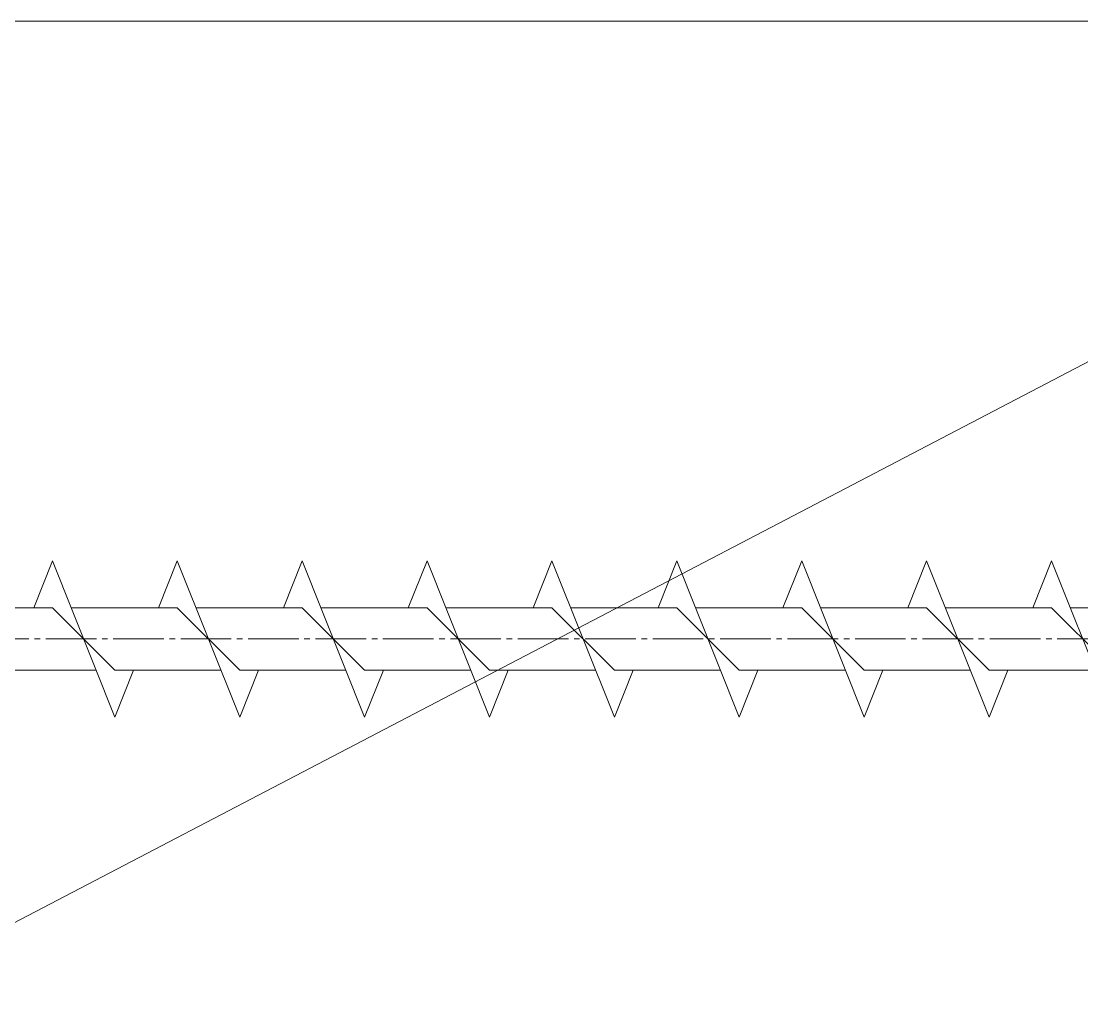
# Model space of a CAD drawing. Units: millimetres at full size. Extents: x -19442 to 19442, y -5866 to 5866.
# Drawn here: x -7982 to -7302, y -3980 to -3354 of the extents above; entities that cross this region are included whole.
import ezdxf

# ---------------------------------------------------------------- set-up
doc = ezdxf.new("R2010")
doc.units = ezdxf.units.MM
doc.header["$LTSCALE"] = 3.6
doc.linetypes.add('CHAIN2', pattern=[12, 9, -1, 1, -1])
for name, color, linetype, lineweight in [('0-3_04_HIDDEN', 7, 'Continuous', 9), ('0-4_05_CENTER', 2, 'CHAIN2', 9), ('0-6_0', 2, 'Continuous', 9)]:
    doc.layers.add(name, color=color, linetype=linetype, lineweight=lineweight)

# ---------------------------------------------------------------- blocks, each defined once
blk = doc.blocks.new('A$C38C82FDE_1')
at = {"layer": '0-3_04_HIDDEN'}
for p, q in [((1137.001, 20), (1149.001, 50)), ((1149.001, 50), (1189.001, -50)), ((509.001, 20), (441.001, 20)), ((509.001, 20), (549.001, -20)), ((589.001, 20), (521.001, 20)), ((589.001, 20), (629.001, -20)), ((669.001, 20), (601.001, 20)), ((669.001, 20), (709.001, -20)), ((749.001, 20), (681.001, 20)), ((749.001, 20), (789.001, -20)), ((829.001, 20), (761.001, 20)), ((829.001, 20), (869.001, -20)), ((909.001, 20), (841.001, 20)), ((909.001, 20), (949.001, -20)), ((989.001, 20), (921.001, 20)), ((989.001, 20), (1029.001, -20)), ((1069.001, 20), (1001.001, 20)), ((1069.001, 20), (1109.001, -20)), ((1149.001, 20), (1081.001, 20)), ((1149.001, 20), (1189.001, -20)), ((1229.001, 20), (1161.001, 20)), ((469.001, -20), (537.001, -20)), ((549.001, -20), (617.001, -20)), ((549.001, -50), (561.001, -20)), ((629.001, -20), (697.001, -20)), ((629.001, -50), (641.001, -20)), ((709.001, -20), (777.001, -20)), ((709.001, -50), (721.001, -20)), ((789.001, -20), (857.001, -20)), ((789.001, -50), (801.001, -20)), ((869.001, -20), (937.001, -20)), ((869.001, -50), (881.001, -20)), ((949.001, -20), (1017.001, -20)), ((949.001, -50), (961.001, -20)), ((1029.001, -20), (1097.001, -20)), ((1029.001, -50), (1041.001, -20)), ((1109.001, -20), (1177.001, -20)), ((1109.001, -50), (1121.001, -20))]:
    blk.add_line(p, q, dxfattribs=at)
for points in [[(497.001, 20), (509.001, 50), (549.001, -50)], [(577.001, 20), (589.001, 50), (629.001, -50)], [(657.001, 20), (669.001, 50), (709.001, -50)], [(737.001, 20), (749.001, 50), (789.001, -50)], [(817.001, 20), (829.001, 50), (869.001, -50)], [(897.001, 20), (909.001, 50), (949.001, -50)], [(977.001, 20), (989.001, 50), (1029.001, -50)], [(1057.001, 20), (1069.001, 50), (1109.001, -50)]]:
    blk.add_lwpolyline(points, dxfattribs=at)
at = {"layer": '0-4_05_CENTER'}
blk.add_line((1444.362, 0), (-6, 0), dxfattribs=at)

msp = doc.modelspace()

# ---------------------------------------------------------------- linework, layer by layer
at = {"layer": '0-6_0', "color": 3}
msp.add_line((-6880.662, -3353.623), (-9347.615, -4642.044), dxfattribs=at)
at = {"layer": '0-6_0', "color": 134}
msp.add_lwpolyline([(-9347.615, -4642.044), (-6880.662, -4642.044), (-6880.662, -3353.623), (-9347.615, -3353.623)], close=True, dxfattribs=at)

# ---------------------------------------------------------------- block references
at = {"layer": '0-3_04_HIDDEN'}
msp.add_blockref('A$C38C82FDE_1', (-8470.831, -3749.282), dxfattribs=at)

doc.saveas('drawing.dxf')
